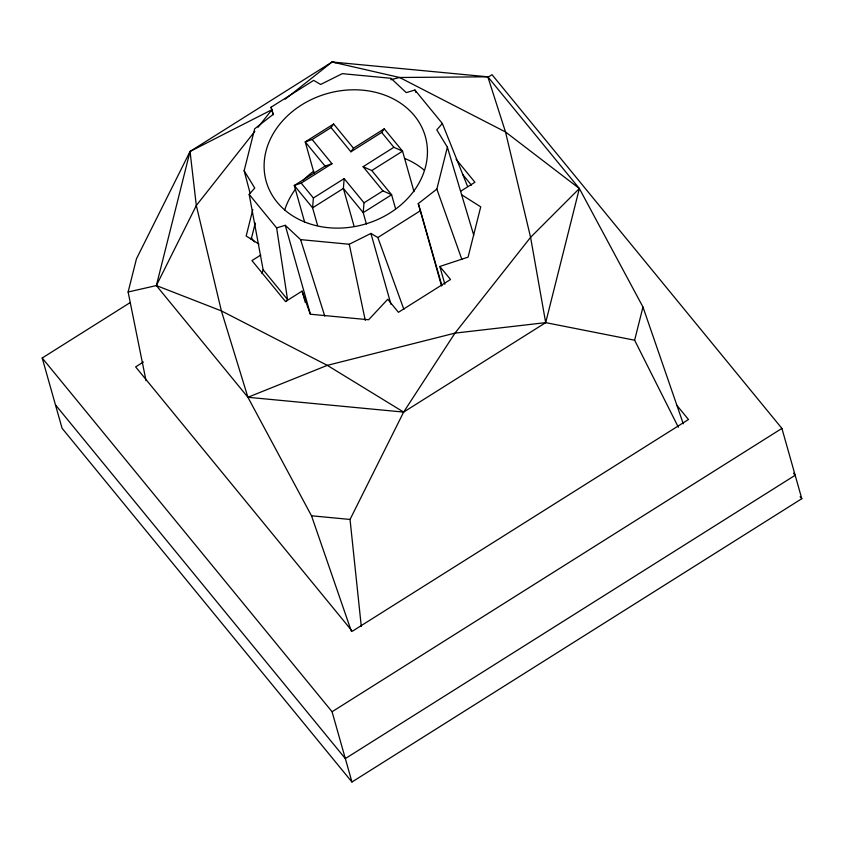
<?xml version="1.0" encoding="UTF-8"?>
<svg xmlns="http://www.w3.org/2000/svg" width="844" height="844" viewBox="0 0 844 844"><rect width="100%" height="100%" fill="white"/><g stroke="black" fill="none" stroke-linecap="round" stroke-linejoin="round"><path stroke-width="1.27" d="M304.652 222.151L294.282 185.49L301.181 183.106L313.388 198.002L312.586 207.824L317.597 225.527M313.388 198.002L344.173 178.612L343.371 188.444L354.1 226.371M344.173 178.612L364.007 202.813L363.205 212.646L366.423 224.029M146.033 380.697L128.119 292.003L136.454 258.813L190.048 151.456L332.103 61.992L487.832 76.815L579.364 188.518L642.97 307.026L683.26 423.772M351.368 631.291L311.499 515.779L247.904 397.271L156.362 285.567L190.048 151.456L271.905 109.72L258.095 127.233M250.193 193.571L244.148 170.741L254.677 128.826L273.277 114.299L271.061 107.22L313.683 80.38L320.625 84.474L342.274 73.66L390.941 78.292L406.281 92.629L414.9 90.013L442.361 123.519L467.481 186.218M252.799 209.607L246.174 236.014L258.95 244.095M251.164 239.401L255.268 223.048M461.879 259.488L436.854 189.088L447.383 147.172L436.791 129.86L442.361 123.519M361.295 626.47L350.038 519.45L403.632 412.094L545.688 322.63L579.364 188.518L505.503 131.959L399.592 77.49L332.103 61.992L285.166 99.202M678.344 427.212L634.625 340.216L642.97 307.026M262.041 273.519L263.128 269.753L249.17 194.394L254.751 188.054L244.148 170.741M128.119 292.003L156.362 285.567L196.314 205.514L254.835 131.358M190.048 151.456L196.314 205.514L221.392 310.898L247.904 397.271L403.632 412.094L454.979 333.127L530.581 237.333L579.364 188.518M331.07 127.592L333.644 124.005L353.467 148.206L350.904 151.793L331.07 127.592L312.132 139.524L305.233 141.897L314.168 173.505M350.904 151.793L381.688 132.413L384.252 128.826L402.556 151.171L414.003 191.62M286.032 301.582L287.54 299.546L276.632 227.901L249.17 194.394M441.56 285.926L418.265 203.626L436.854 189.088M333.644 124.005L305.233 141.897L325.056 166.099L331.966 163.725L312.132 139.524M325.056 166.099L294.282 185.49L312.586 207.824L343.371 188.444L363.205 212.646L391.616 194.753L371.782 170.551L363.11 166.69L393.884 147.299L402.556 151.171L371.782 170.551M353.467 148.206L384.252 128.826M301.181 183.106L331.966 163.725M487.589 77.5L492.041 74.694L781.913 428.414L801.8 498.698L351.959 782.008L62.087 428.288L42.2 358.004L130.166 302.606M260.796 255.025L251.955 260.596L285.525 301.551L302.099 291.117L310.254 314.2L368.649 319.76L387.744 299.261L398.431 312.301L450.517 279.491L439.829 266.461L468.082 257.135L480.721 206.843L461.552 194.721M364.007 202.813L382.944 190.892L391.616 194.753L395.551 208.658M143.427 361.992L135.641 366.897L352.275 631.27L688.472 419.521L676.814 405.289M276.632 227.901L285.261 225.295L300.591 239.622L349.268 244.254L370.917 233.44L377.859 237.533L420.47 210.694L418.265 203.626M460.571 191.303L474.929 182.262L456.108 159.284M351.959 782.008L332.072 711.735L781.913 428.414M247.904 397.271L327.303 365.357L454.979 333.127L545.688 322.63L634.625 340.216M390.656 79.747L399.592 77.49L487.832 76.815L505.503 131.959L530.581 237.333L545.688 322.63M311.499 515.779L350.038 519.45M332.103 61.992L335.965 62.751M156.362 285.567L221.392 310.898L327.303 365.357L403.632 412.094M793.497 473.231L795.175 475.267L345.323 758.587L55.461 404.856M800.133 496.662L801.8 498.698M462.47 174.212L471.479 185.195M381.688 132.413L393.884 147.299M363.11 166.69L382.944 190.892M251.195 237.786L254.529 241.848M263.128 269.753L287.54 299.546M42.2 358.004L332.072 711.735M414.9 90.013L415.934 92.429M377.859 237.533L403.886 309.421M300.591 239.622L324.761 316.099M447.383 147.172L473.727 235.138M420.47 210.694L441.855 285.557M439.829 266.461L444.851 284.185M370.917 233.44L390.983 304.357M285.261 225.295L310.339 313.926M302.099 291.117L305.317 302.511M271.061 107.22L273.182 114.805M349.268 244.254L365.262 320.393M284.618 210.262A82.68 67.974 -15.8 0 1 295.537 189.098M302.943 180.468A82.68 67.974 -15.8 0 1 313.757 171.142M404.519 158.377A82.68 67.974 -15.8 0 1 424.332 170.266M308.429 223.396A82.68 67.974 -15.8 0 0 427.349 148.502A82.68 67.974 -15.8 0 0 301.53 104.972A82.68 67.974 -15.8 0 0 308.429 223.396"/></g></svg>
